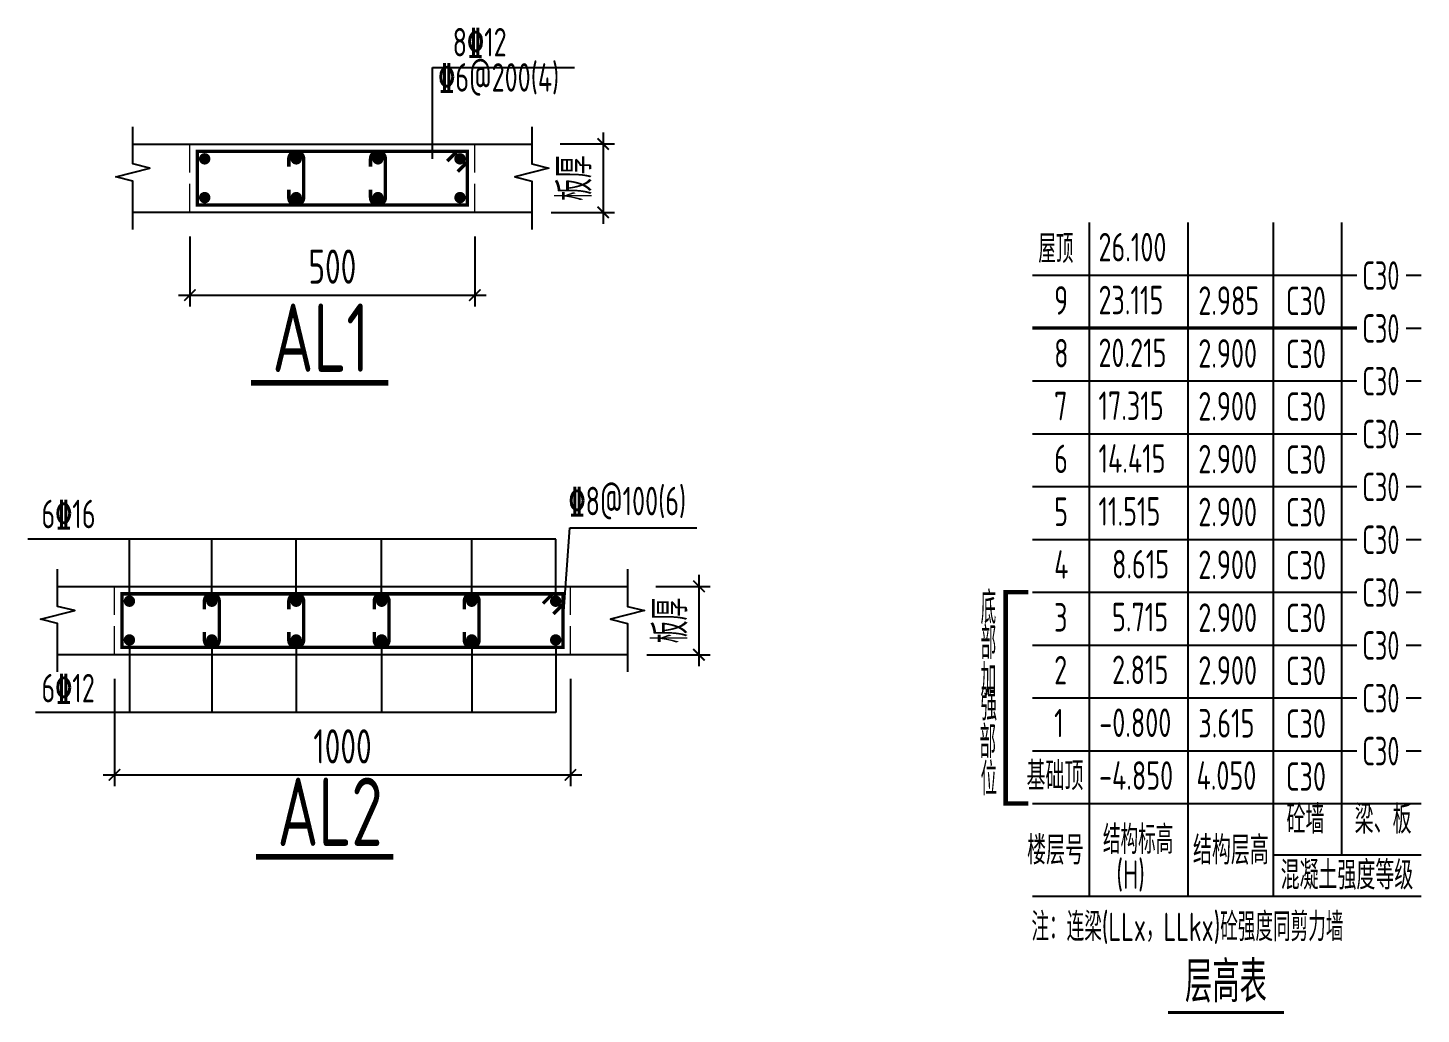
# Model space of a CAD drawing. Extents: x -655480 to 203344, y -294099 to 287156.
# Drawn here: x -147975 to -135752, y -171190 to -162537 of the extents above; entities that cross this region are included whole.
import ezdxf
from ezdxf.enums import TextEntityAlignment as Align

# ---------------------------------------------------------------- set-up
doc = ezdxf.new("R2010")
doc.units = 0
doc.header["$LTSCALE"] = 1000
doc.linetypes.add('DASH', pattern=[0.35, 0.25, -0.1])
doc.layers.get('0').update_dxf_attribs({"linetype": 'CONTINUOUS'})
doc.layers.get('DEFPOINTS').update_dxf_attribs({"linetype": 'CONTINUOUS'})
for name, color, linetype, lineweight in [('7549', 9, 'CONTINUOUS', 18), ('S-REIN', 12, 'CONTINUOUS', 50), ('S-Thin-D', 7, 'DASH', 18)]:
    doc.layers.add(name, color=color, linetype=linetype, lineweight=lineweight)
for name, color, linetype in [('AXIS', 3, 'CONTINUOUS'), ('BEAM_DE', 7, 'CONTINUOUS'), ('NUM', 7, 'CONTINUOUS'), ('REIN', 6, 'CONTINUOUS'), ('S-0-TEXT', 7, 'CONTINUOUS'), ('S-B表格', 2, 'CONTINUOUS'), ('TEXT', 2, 'CONTINUOUS'), ('THIN', 7, 'CONTINUOUS'), ('大样详图_文字', 60, 'CONTINUOUS')]:
    doc.layers.add(name, color=color, linetype=linetype)
doc.styles.add('TSSD_DIMENSION', font='Tssdeng.shx', dxfattribs={"width": 0.7, "bigfont": 'tssdchn.shx'})
doc.styles.add('TSSD_Norm', font='Tssdeng.shx', dxfattribs={"bigfont": 'tssdchn.shx'})
doc.styles.add('TSSD_REIN', font='tssdeng.shx', dxfattribs={"width": 0.7, "height": 300, "bigfont": 'tssdchn.shx'})
doc.dimstyles.new('TSSD_25_100', dxfattribs={"dimtxt": 300, "dimasz": 100, "dimexe": 100, "dimexo": 250, "dimgap": 100, "dimtad": 1, "dimdec": 0, "dimlfac": 0.25, "dimzin": 0, "dimdsep": 46, "dimtxsty": 'TSSD_DIMENSION', "dimblk": 'ARCHTICK', "dimcen": 0, "dimdle": 100, "dimclrt": 7, "dimadec": 0, "dimazin": 0, "dimtfac": 1, "dimtdec": 0, "dimtix": 1, "dimtmove": 2, "dimatfit": 3, "dimldrblk": 'ARCHTICK', "dimfxl": 1, "dimtolj": 1, "dimtzin": 0, "dimarcsym": 0})

# ---------------------------------------------------------------- blocks, each defined once
blk = doc.blocks.new('B20200424131938')
at = {"layer": '7549', "const_width": 40}
blk.add_lwpolyline([(417, 3688), (217, 3688), (217, 1834), (417, 1834)], dxfattribs=at)
at = {"layer": 'S-0-TEXT'}
blk.add_lwpolyline([(1641, 0, 27, 27, 0), (2658, 0, 0, 0, 0)], format="xyseb", dxfattribs=at)
at = {"layer": 'S-B表格'}
for p, q in [((952, 1021), (952, 6932)), ((1817, 1021), (1817, 6932)), ((2567, 1021), (2567, 6932)), ((3167, 1385), (3167, 6932)), ((452, 6469), (3167, 6469)), ((452, 6469), (3167, 6469)), ((3167, 6469), (3298, 6469)), ((3167, 6469), (3298, 6469)), ((3167, 6469), (3298, 6469)), ((3731, 6469), (3862, 6469)), ((3731, 6469), (3862, 6469)), ((3731, 6469), (3862, 6469)), ((452, 6005), (3167, 6005)), ((452, 6005), (3167, 6005)), ((3167, 6005), (3298, 6005)), ((3167, 6005), (3298, 6005)), ((3167, 6005), (3298, 6005)), ((3731, 6005), (3862, 6005)), ((3731, 6005), (3862, 6005)), ((3731, 6005), (3862, 6005)), ((452, 5542), (3167, 5542)), ((452, 5542), (3167, 5542)), ((3167, 5542), (3298, 5542)), ((3167, 5542), (3298, 5542)), ((3167, 5542), (3298, 5542)), ((3731, 5542), (3862, 5542)), ((3731, 5542), (3862, 5542)), ((3731, 5542), (3862, 5542)), ((452, 5078), (3167, 5078)), ((452, 5078), (3167, 5078)), ((3167, 5078), (3298, 5078)), ((3167, 5078), (3298, 5078)), ((3167, 5078), (3298, 5078)), ((3731, 5078), (3862, 5078)), ((3731, 5078), (3862, 5078)), ((3731, 5078), (3862, 5078)), ((452, 4615), (3167, 4615)), ((3167, 4615), (3298, 4615)), ((3731, 4615), (3862, 4615)), ((452, 4151), (3167, 4151)), ((3167, 4151), (3298, 4151)), ((3731, 4151), (3862, 4151)), ((452, 3688), (3167, 3688)), ((3167, 3688), (3298, 3688)), ((3731, 3688), (3862, 3688)), ((452, 3224), (3167, 3224)), ((3167, 3224), (3298, 3224)), ((3731, 3224), (3862, 3224)), ((452, 2761), (3167, 2761)), ((3167, 2761), (3298, 2761)), ((3731, 2761), (3862, 2761)), ((452, 2297), (3167, 2297)), ((3167, 2297), (3298, 2297)), ((3731, 2297), (3862, 2297)), ((452, 1834), (3167, 1834)), ((452, 1834), (3862, 1834)), ((452, 1834), (2854, 1834)), ((452, 1834), (2854, 1834)), ((2567, 1385), (3862, 1385)), ((452, 1021), (3862, 1021))]:
    blk.add_line(p, q, dxfattribs=at)
at = {"style": 'TSSD_REIN'}
for s, width, p, p2 in [('底', 0.535575, (-3, 3408), (134, 3408)), ('部', 0.530918, (-3, 3100), (134, 3100)), ('加', 0.526341, (-3, 2774), (134, 2774))]:
    blk.add_text(s, height=285, dxfattribs=dict(at, width=width)).set_placement(p, p2, align=Align.FIT)
for s, height, width, p in [('强', 285, 0.535575, (-3, 2477)), ('部', 285, 0.535575, (-13, 2146)), ('位', 285, 0.535575, (-3, 1820)), ('砼墙', 250, 0.7, (2681, 1495)), ('梁、板', 250, 0.7, (3279, 1495))]:
    blk.add_text(s, height=height, dxfattribs=dict(at, width=width)).set_placement(p, align=Align.BOTTOM_LEFT)
for s, width, p in [('结构标高', 0.65, (1070, 1392)), ('楼层号', 0.7, (405, 1299)), ('结构层高', 0.7, (1860, 1299)), ('(H)', 0.65, (1188, 1086)), ('混凝土强度等级', 0.7, (2629, 1080))]:
    blk.add_text(s, height=250, dxfattribs=dict(at, width=width)).set_placement(p)
at = {"layer": 'S-0-TEXT', "style": 'TSSD_REIN', "width": 0.7}
blk.add_text('层高表', height=360, dxfattribs=at).set_placement((1790, 90))
at = {"layer": 'S-B表格', "style": 'TSSD_REIN'}
for s, width, p in [('屋顶', 0.65, (503, 6575)), ('26.100', 0.7, (1031, 6590)), ('C30', 0.65, (3345, 6341)), ('9', 0.7, (642, 6123)), ('23.115', 0.7, (1031, 6126)), ('2.985', 0.7, (1907, 6121)), ('C30', 0.7, (2675, 6118)), ('C30', 0.65, (3345, 5877)), ('8', 0.7, (642, 5660)), ('20.215', 0.7, (1031, 5663)), ('2.900', 0.7, (1907, 5658)), ('C30', 0.7, (2675, 5654)), ('C30', 0.65, (3345, 5414)), ('7', 0.7, (642, 5196)), ('17.315', 0.7, (1031, 5199)), ('2.900', 0.7, (1907, 5194)), ('C30', 0.7, (2675, 5191)), ('C30', 0.65, (3345, 4950)), ('6', 0.7, (642, 4733)), ('14.415', 0.7, (1031, 4736)), ('2.900', 0.7, (1907, 4731)), ('C30', 0.7, (2675, 4727)), ('C30', 0.65, (3345, 4487)), ('5', 0.7, (642, 4269)), ('11.515', 0.7, (1031, 4272)), ('2.900', 0.7, (1907, 4267)), ('C30', 0.7, (2675, 4264)), ('C30', 0.65, (3345, 4023)), ('4', 0.7, (642, 3806)), ('8.615', 0.7, (1150, 3809)), ('2.900', 0.7, (1907, 3804)), ('C30', 0.7, (2675, 3800)), ('C30', 0.65, (3345, 3560)), ('3', 0.7, (642, 3342)), ('5.715', 0.7, (1150, 3345)), ('2.900', 0.7, (1907, 3340)), ('C30', 0.7, (2675, 3337)), ('C30', 0.65, (3345, 3096)), ('2', 0.7, (642, 2879)), ('2.815', 0.7, (1150, 2882)), ('2.900', 0.7, (1907, 2877)), ('C30', 0.7, (2675, 2873)), ('C30', 0.65, (3345, 2633)), ('1', 0.7, (642, 2415)), ('-0.800', 0.7, (1038, 2418)), ('3.615', 0.7, (1907, 2413)), ('C30', 0.7, (2675, 2410)), ('C30', 0.65, (3345, 2169)), ('基础顶', 0.7, (400, 1951)), ('-4.850', 0.7, (1036, 1955)), ('4.050', 0.7, (1891, 1955)), ('C30', 0.7, (2675, 1946))]:
    blk.add_text(s, height=250, dxfattribs=dict(at, width=width)).set_placement(p)
at = {"layer": 'TEXT', "style": 'TSSD_REIN', "width": 0.65}
blk.add_text('注：连梁(LLx，LLkx)砼强度同剪力墙', height=250, dxfattribs=at).set_placement((443, 627))
blk = doc.blocks.new('_ArchTick')
at = {"color": 0, "linetype": 'ByBlock', "const_width": 0.15}
blk.add_lwpolyline([(-0.5, -0.5), (0.5, 0.5)], dxfattribs=at)
blk = doc.blocks.new('*D1412')
at = {"layer": 'AXIS', "color": 0, "lineweight": -2, "transparency": 16777216}
for p, q in [((-142928, -163456), (-142928, -164256)), ((-143304, -163556), (-142828, -163556)), ((-143385, -164156), (-142828, -164156))]:
    blk.add_line(p, q, dxfattribs=at)
at = {"layer": 'DEFPOINTS', "color": 0, "transparency": 16777216}
for p in [(-143554, -163556), (-143635, -164156), (-142928, -164156)]:
    blk.add_point(p, dxfattribs=at)
at = {"layer": 'AXIS', "color": 0, "lineweight": -2, "transparency": 16777216, "xscale": 100, "yscale": 100, "zscale": 100}
for p, rotation in [((-142928, -163556), 90), ((-142928, -164156), 270)]:
    blk.add_blockref('_ArchTick', p, dxfattribs=dict(at, rotation=rotation))
at = {"layer": 'AXIS', "color": 7, "transparency": 16777216, "insert": (-143178, -163856), "char_height": 300, "attachment_point": 5, "rotation": 90, "style": 'TSSD_DIMENSION'}
blk.add_mtext('\\A1;板厚', dxfattribs=at)
blk = doc.blocks.new('*D1413')
at = {"layer": 'AXIS', "color": 0, "lineweight": -2, "transparency": 16777216}
for p, q in [((-146554, -164367), (-146554, -164982)), ((-144054, -164367), (-144054, -164982)), ((-146654, -164882), (-143954, -164882))]:
    blk.add_line(p, q, dxfattribs=at)
at = {"layer": 'DEFPOINTS', "color": 0, "transparency": 16777216}
for p in [(-146554, -164117), (-144054, -164117), (-144054, -164882)]:
    blk.add_point(p, dxfattribs=at)
at = {"layer": 'AXIS', "color": 0, "lineweight": -2, "transparency": 16777216, "xscale": 100, "yscale": 100, "zscale": 100, "rotation": 180}
blk.add_blockref('_ArchTick', (-146554, -164882), dxfattribs=at)
at = {"layer": 'AXIS', "color": 0, "lineweight": -2, "transparency": 16777216, "xscale": 100, "yscale": 100, "zscale": 100}
blk.add_blockref('_ArchTick', (-144054, -164882), dxfattribs=at)
at = {"layer": 'AXIS', "color": 7, "transparency": 16777216, "insert": (-145304, -164632), "char_height": 300, "attachment_point": 5, "style": 'TSSD_DIMENSION'}
blk.add_mtext('\\A1;500', dxfattribs=at)
blk = doc.blocks.new('*D1414')
at = {"layer": 'AXIS', "color": 0, "lineweight": -2, "transparency": 16777216}
for p, q in [((-142088, -167337), (-142088, -168137)), ((-142465, -167437), (-141988, -167437)), ((-142546, -168037), (-141988, -168037))]:
    blk.add_line(p, q, dxfattribs=at)
at = {"layer": 'DEFPOINTS', "color": 0, "transparency": 16777216}
for p in [(-142715, -167437), (-142796, -168037), (-142088, -168037)]:
    blk.add_point(p, dxfattribs=at)
at = {"layer": 'AXIS', "color": 0, "lineweight": -2, "transparency": 16777216, "xscale": 100, "yscale": 100, "zscale": 100}
for p, rotation in [((-142088, -167437), 90), ((-142088, -168037), 270)]:
    blk.add_blockref('_ArchTick', p, dxfattribs=dict(at, rotation=rotation))
at = {"layer": 'AXIS', "color": 7, "transparency": 16777216, "insert": (-142338, -167737), "char_height": 300, "attachment_point": 5, "rotation": 90, "style": 'TSSD_DIMENSION'}
blk.add_mtext('\\A1;板厚', dxfattribs=at)
blk = doc.blocks.new('*D1415')
at = {"layer": 'AXIS', "color": 0, "lineweight": -2, "transparency": 16777216}
for p, q in [((-147215, -168247), (-147215, -169191)), ((-143215, -168247), (-143215, -169191)), ((-147315, -169091), (-143115, -169091))]:
    blk.add_line(p, q, dxfattribs=at)
at = {"layer": 'DEFPOINTS', "color": 0, "transparency": 16777216}
for p in [(-147215, -167997), (-143215, -167997), (-143215, -169091)]:
    blk.add_point(p, dxfattribs=at)
at = {"layer": 'AXIS', "color": 0, "lineweight": -2, "transparency": 16777216, "xscale": 100, "yscale": 100, "zscale": 100, "rotation": 180}
blk.add_blockref('_ArchTick', (-147215, -169091), dxfattribs=at)
at = {"layer": 'AXIS', "color": 0, "lineweight": -2, "transparency": 16777216, "xscale": 100, "yscale": 100, "zscale": 100}
blk.add_blockref('_ArchTick', (-143215, -169091), dxfattribs=at)
at = {"layer": 'AXIS', "color": 7, "transparency": 16777216, "insert": (-145215, -168841), "char_height": 300, "attachment_point": 5, "style": 'TSSD_DIMENSION'}
blk.add_mtext('\\A1;1000', dxfattribs=at)

msp = doc.modelspace()

# ---------------------------------------------------------------- linework, layer by layer
at = {"layer": 'BEAM_DE'}
for p, q in [((-147054.03, -163556.48), (-143554.03, -163556.48)), ((-146554.03, -164156.48), (-147054.03, -164156.48)), ((-144054.03, -164156.48), (-146554.03, -164156.48)), ((-143554.03, -164156.48), (-144054.03, -164156.48)), ((-147714.52, -167437.23), (-142714.52, -167437.23)), ((-147214.52, -168037.23), (-147714.52, -168037.23)), ((-143214.52, -168037.23), (-147214.52, -168037.23)), ((-142714.52, -168037.23), (-143214.52, -168037.23))]:
    msp.add_line(p, q, dxfattribs=at)
at = {"layer": 'REIN', "const_width": 30}
for points in [[(-145686.03, -163956.48), (-145686.03, -164026.48, 1), (-145556.03, -164026.48), (-145556.03, -163686.48, 1), (-145686.03, -163686.48), (-145686.03, -163756.48)], [(-144969.03, -163956.48), (-144969.03, -164026.48, 1), (-144839.03, -164026.48), (-144839.03, -163686.48, 1), (-144969.03, -163686.48), (-144969.03, -163756.48)], [(-146426.52, -167837.23), (-146426.52, -167907.23, 1), (-146296.52, -167907.23), (-146296.52, -167567.23, 1), (-146426.52, -167567.23), (-146426.52, -167637.23)], [(-145686.02, -167837.23), (-145686.02, -167907.23, 1), (-145556.02, -167907.23), (-145556.02, -167567.23, 1), (-145686.02, -167567.23), (-145686.02, -167637.23)], [(-144936.52, -167837.23), (-144936.52, -167907.23, 1), (-144806.52, -167907.23), (-144806.52, -167567.23, 1), (-144936.52, -167567.23), (-144936.52, -167637.23)], [(-144146.35, -167837.23), (-144146.35, -167907.23, 1), (-144016.35, -167907.23), (-144016.35, -167567.23, 1), (-144146.35, -167567.23), (-144146.35, -167637.23)]]:
    msp.add_lwpolyline(points, format="xyb", dxfattribs=at)
at = {"layer": 'S-B表格', "color": 6, "linetype": 'ByBlock', "ltscale": 0.5, "const_width": 30}
msp.add_lwpolyline([(-139161.92, -165171.15), (-136315.54, -165171.15)], dxfattribs=at)
at = {"layer": 'S-REIN', "const_width": 30}
for points in [[(-144119.03, -163621.48), (-144119.03, -164091.48), (-146489.03, -164091.48), (-146489.03, -163621.48), (-144119.03, -163621.48)], [(-144295.8, -163706.33), (-144210.95, -163621.48)], [(-144119.03, -163713.4), (-144203.88, -163798.26)], [(-143279.52, -167502.23), (-143279.52, -167972.23), (-147149.52, -167972.23), (-147149.52, -167502.23), (-143279.52, -167502.23)], [(-143456.3, -167587.08), (-143371.45, -167502.23)], [(-143279.52, -167594.15), (-143364.38, -167679)]]:
    msp.add_lwpolyline(points, dxfattribs=at)
at = {"layer": 'S-REIN', "const_width": 50}
for points in [[(-146449.03, -163686.48, 1), (-146399.03, -163686.48, 1)], [(-145646.03, -163686.48, 1), (-145596.03, -163686.48, 1)], [(-144929.03, -163686.48, 1), (-144879.03, -163686.48, 1)], [(-144209.03, -163686.48, 1), (-144159.03, -163686.48, 1)], [(-146449.03, -164026.48, 1), (-146399.03, -164026.48, 1)], [(-145646.03, -164026.48, 1), (-145596.03, -164026.48, 1)], [(-144929.03, -164026.48, 1), (-144879.03, -164026.48, 1)], [(-144209.03, -164026.48, 1), (-144159.03, -164026.48, 1)], [(-147109.52, -167567.23, 1), (-147059.52, -167567.23, 1)], [(-146386.52, -167567.23, 1), (-146336.52, -167567.23, 1)], [(-145646.02, -167567.23, 1), (-145596.02, -167567.23, 1)], [(-144896.52, -167567.23, 1), (-144846.52, -167567.23, 1)], [(-144106.35, -167567.23, 1), (-144056.35, -167567.23, 1)], [(-143369.52, -167567.23, 1), (-143319.52, -167567.23, 1)], [(-147109.52, -167907.23, 1), (-147059.52, -167907.23, 1)], [(-146386.52, -167907.23, 1), (-146336.52, -167907.23, 1)], [(-145646.02, -167907.23, 1), (-145596.02, -167907.23, 1)], [(-144896.52, -167907.23, 1), (-144846.52, -167907.23, 1)], [(-144106.35, -167907.23, 1), (-144056.35, -167907.23, 1)], [(-143369.52, -167907.23, 1), (-143319.52, -167907.23, 1)]]:
    msp.add_lwpolyline(points, format="xyb", close=True, dxfattribs=at)
at = {"layer": 'S-Thin-D'}
for p, q in [((-146554.03, -164156.48), (-146554.03, -163556.48)), ((-144054.03, -164156.48), (-144054.03, -163556.48)), ((-147214.52, -168037.23), (-147214.52, -167437.23)), ((-143214.52, -168037.23), (-143214.52, -167437.23))]:
    msp.add_line(p, q, dxfattribs=at)
at = {"layer": 'TEXT', "const_width": 50}
for points in [[(-146017.87, -165650.98), (-144812.47, -165650.98)], [(-145973.78, -169809.94), (-144768.38, -169809.94)]]:
    msp.add_lwpolyline(points, dxfattribs=at)
at = {"layer": 'THIN'}
for points in [[(-147054.03, -164306.48), (-147054.03, -163881.48), (-147204.03, -163843.98), (-146904.03, -163768.98), (-147054.03, -163731.48), (-147054.03, -163406.48)], [(-143554.03, -163406.48), (-143554.03, -163731.48), (-143404.03, -163768.98), (-143704.03, -163843.98), (-143554.03, -163881.48), (-143554.03, -164306.48)], [(-147714.52, -168187.23), (-147714.52, -167762.23), (-147864.52, -167724.73), (-147564.52, -167649.73), (-147714.52, -167612.23), (-147714.52, -167287.23)], [(-142714.52, -167287.23), (-142714.52, -167612.23), (-142564.52, -167649.73), (-142864.52, -167724.73), (-142714.52, -167762.23), (-142714.52, -168187.23)]]:
    msp.add_lwpolyline(points, dxfattribs=at)
at = {"layer": '大样详图_文字'}
for p, q in [((-144426.82, -162886.48), (-143180.82, -162886.48)), ((-144426.82, -163686.48), (-144426.82, -162886.48)), ((-143279.52, -167737.23), (-143221.41, -166924.01)), ((-143221.41, -166924.01), (-142105.91, -166924.01)), ((-143344.52, -167022.01), (-147975.41, -167022.01)), ((-147084.52, -167567.23), (-147084.52, -167022.01)), ((-146361.52, -167567.23), (-146361.52, -167022.01)), ((-145621.02, -167567.23), (-145621.02, -167022.01)), ((-144871.52, -167567.23), (-144871.52, -167022.01)), ((-144081.35, -167567.23), (-144081.35, -167022.01)), ((-143344.52, -167567.23), (-143344.52, -167022.01)), ((-147084.52, -167907.23), (-147084.52, -168543.01)), ((-146361.52, -167907.23), (-146361.52, -168543.01)), ((-145621.02, -167907.23), (-145621.02, -168543.01)), ((-144871.52, -167907.23), (-144871.52, -168543.01)), ((-144081.35, -167907.23), (-144081.35, -168543.01)), ((-143344.52, -167907.23), (-143344.52, -168543.01)), ((-143344.52, -168543.01), (-147908.41, -168543.01))]:
    msp.add_line(p, q, dxfattribs=at)

# ---------------------------------------------------------------- block references
at = {"layer": 'S-B表格'}
msp.add_blockref('B20200424131938', (-139613.55, -171176.24), dxfattribs=at)

# ---------------------------------------------------------------- texts
at = {"layer": 'NUM', "style": 'TSSD_Norm', "width": 0.7}
for s, p in [('AL1', (-145829.84, -165555.15)), ('AL2', (-145785.75, -169714.11))]:
    msp.add_text(s, height=600, dxfattribs=at).set_placement(p)
at = {"layer": '大样详图_文字', "style": 'TSSD_REIN', "width": 0.7}
for s, p in [('8\x8412', (-144248.44, -162863.22)), ('%%1326@200(4)', (-144375.68, -163172)), ('%%1328@100(6)', (-143232.19, -166888.52)), ('6%%13216', (-147856.46, -167002.14))]:
    msp.add_text(s, height=250, dxfattribs=at).set_placement(p, align=Align.BOTTOM_LEFT)
at = {"layer": '大样详图_文字', "color": 1, "style": 'TSSD_REIN', "width": 0.7}
msp.add_text('6%%13212', height=250, dxfattribs=at).set_placement((-147856.46, -168529.64), align=Align.BOTTOM_LEFT)

# ---------------------------------------------------------------- dimensions: what is measured, and where the dimension line sits
at = {"layer": 'AXIS'}
for base, p1, p2, picture, middle in [((-142927.98, -164156.48), (-143554.03, -163556.48), (-143635.21, -164156.48), '*D1412', (-143177.98, -163856.48)), ((-142088.48, -168037.23), (-142714.52, -167437.23), (-142795.7, -168037.23), '*D1414', (-142338.48, -167737.23))]:
    dim = msp.add_linear_dim(base=base, p1=p1, p2=p2, angle=90, text='板厚', dimstyle='TSSD_25_100', dxfattribs=at)
    dim.commit()
    dim.dimension.update_dxf_attribs({"geometry": picture, "text_midpoint": middle})
dim = msp.add_linear_dim(base=(-144054.03, -164882.24), p1=(-146554.03, -164116.74), p2=(-144054.03, -164116.74), text='500', dimstyle='TSSD_25_100', dxfattribs=at)
dim.commit()
dim.dimension.update_dxf_attribs({"geometry": '*D1413', "text_midpoint": (-145304.03, -164632.24)})
dim = msp.add_linear_dim(base=(-143214.52, -169091.49), p1=(-147214.52, -167997.49), p2=(-143214.52, -167997.49), dimstyle='TSSD_25_100', dxfattribs=at)
dim.commit()
dim.dimension.update_dxf_attribs({"geometry": '*D1415', "text_midpoint": (-145214.52, -168841.49)})

doc.saveas('drawing.dxf')
